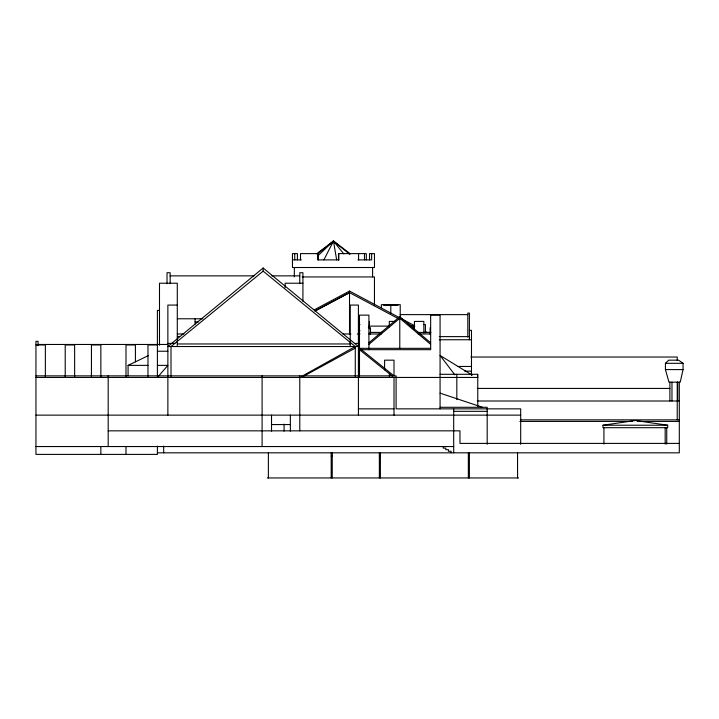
<?xml version="1.0" encoding="UTF-8"?>
<svg xmlns="http://www.w3.org/2000/svg" width="719" height="719" viewBox="0 0 719 719"><rect width="100%" height="100%" fill="white"/><g stroke="black" fill="none" stroke-linecap="round" stroke-linejoin="round"><path stroke-width="1.08" d="M683.05 369.593L680.228 382.157L668.958 382.157L665.435 369.593L665.435 363.311L668.742 360.174L678.646 360.174L683.05 363.311L683.05 369.593L665.435 369.593M323.901 259.892L333.463 241.045L350.36 253.834M330.668 244.469L333.463 241.045L349.695 254.31M158.099 376.639L167.869 365.378L157.398 365.378M318.328 255.371L333.463 241.045L337.472 244.82M368.91 342.792L399.782 316.693L430.654 342.792M368.91 344.365L399.782 318.265L430.654 344.365M358.413 346.531L263.145 268.007L167.869 346.531L359.482 346.531M263.145 268.007L263.145 271.153L171.005 346.531L171.005 376.343M318.805 252.908L325.707 247.327M327.424 245.934L333.463 241.045L343.772 253.897M316.594 253.834L333.463 241.045L334.488 243.031M301.728 376.361L355.276 346.531L263.145 271.153M303.31 376.379L355.276 348.104M314.131 309.916L349.515 291.069L414.387 325.617M315.111 310.968L349.515 292.642L398.668 318.814M314.994 310.941L349.515 292.642M128.081 375.875L128.081 365.378L148.402 355.581M602.998 425.226L635.335 420.516L667.672 425.226L667.672 427.697L602.998 427.697L602.998 425.226L667.672 425.226M292.453 259.892L301.333 259.892M338.901 259.892L317.573 259.892L317.573 253.609M357.9 259.892L371.642 259.892L371.642 253.609M170.16 275.862L253.969 275.862M271.845 275.862L299.787 275.862M302.124 276.941L374.455 276.941L374.455 305.674M302.924 283.223L285.128 283.223L285.128 287.663M177.296 305.072L167.869 305.072L167.869 415.133M159.492 310.41L157.398 310.41L157.398 376.352M400.222 314.625L467.817 314.625M177.287 318.778L202.866 318.778M395.585 321.411L389.303 321.411L389.303 326.839M195.092 321.923L198.426 321.923M358.413 324.548L359.985 324.548M423.851 324.548L425.414 324.548L425.414 332.852M368.946 326.12L389.114 326.12M410.405 326.12L414.881 326.12M368.362 327.684L370.456 327.684L370.456 334.209M412.329 327.684L414.423 327.684M469.39 330.336L471.484 330.336L471.484 375.354M358.413 330.83L359.985 330.83M369.952 332.403L382.14 332.403M417.577 332.403L430.87 332.403M177.287 333.967L183.965 333.967M342.864 333.967L350.881 333.967M357.271 333.967L359.985 333.967M368.847 333.967L381.259 333.967M418.305 333.967L430.654 333.967M177.296 336.465L179.471 336.465M439.291 336.618L469.39 336.618M439.291 339.754L471.484 339.754M167.869 343.394L174.843 343.394M355.276 343.394L358.413 343.394M177.296 343.961L350.216 343.961M38.044 344.464L167.869 344.464M35.95 344.967L45.369 344.967L45.369 377.448M157.398 344.967L147.97 344.967L147.97 376.352M359.482 348.329L430.654 348.329M360.534 349.677L430.654 349.677L430.654 315.129L440.073 315.129L440.073 408.85M157.398 351.24L167.869 351.24M470.864 357.028L677.235 357.028L677.235 360.399M665.435 363.311L683.05 363.311M128.081 365.378L147.97 365.378M458.021 366.456L471.484 366.456M464.753 371.166L471.484 371.166M440.073 374.302L477.767 374.302L477.767 406.271M35.95 375.875L396.106 375.875L396.106 408.85L520.691 408.85L520.691 444.342M35.95 377.448L477.767 377.448M477.308 388.44L669.883 388.44M477.308 401.004L679.302 401.004M440.073 407.287L487.185 407.287L487.185 444.297M358.413 408.85L394.012 408.85M453.689 411.34L487.185 411.34M35.95 415.133L520.691 415.133M520.43 419.851L679.302 419.851M519.873 421.415L632.154 421.415M637.762 421.415L679.302 421.415M271.521 424.561L290.359 424.561M108.192 430.843L459.971 430.843L459.971 443.407L679.302 443.407M35.95 446.544L453.689 446.544M157.398 452.826L679.302 452.826L679.302 382.157M331.189 455.972L332.241 455.972M379.353 455.972L380.396 455.972M267.324 477.955L518.597 477.955M440.073 393.149L482.44 407.269M425.208 331.378L427.167 332.43M407.511 323.523L413.407 326.669M472.194 375.129L440.073 355.456L454.821 374.806M359.482 348.104L394.012 375.875L394.012 360.174L384.584 360.174L384.584 369.863M359.482 349.677L392.475 376.208M333.463 241.045L336.663 259.892M677.738 382.157L677.738 401.004M677.235 382.157L677.235 419.851M671.977 382.157L671.977 401.004M669.883 382.157L669.883 401.004M666.747 427.697L666.747 444.09M665.174 427.697L665.174 444.09M603.924 427.697L603.924 444.09M517.554 452.826L517.554 477.955M477.587 374.302L477.587 377.448M469.39 339.754L469.39 313.062L467.817 313.062L467.817 337.094M469.39 452.826L469.39 477.955M468.348 452.826L468.348 477.955M456.826 374.302L456.826 399.62M453.689 408.85L453.689 452.826M451.074 452.826L451.074 451.253L448.449 451.253L448.449 449.69L445.834 449.69L445.834 448.117L443.219 448.117L443.219 446.544M430.133 327.684L430.133 334.416M423.851 333.023L423.851 321.411L414.423 321.411L414.423 329.859M400.222 317.996L400.222 304.685L381.376 304.685L381.376 307.642M399.782 316.693L399.782 348.329M398.002 304.685L398.002 305.207L383.595 305.207L383.595 304.685M394.012 377.448L394.012 415.133M390.803 304.685L390.803 313.52M389.401 373.736L389.401 376.522M380.396 452.826L380.396 477.955M379.353 452.826L379.353 477.955M372.595 267.513L372.595 276.941M369.521 259.892L369.521 253.609L374.473 253.609L374.473 267.513L292.453 267.513L292.453 253.609L297.405 253.609L297.405 259.892M369.404 321.411L369.404 328.736M368.91 349.677L368.91 315.129L359.482 315.129L359.482 377.448M366.313 259.892L366.313 253.609L338.496 253.609L338.496 259.892M364.488 253.609L364.488 259.892M358.583 253.609L358.583 259.892M358.413 415.133L358.413 305.072L350.216 305.072L350.216 346.531M355.276 346.531L355.276 376.361M349.515 291.069L349.515 333.967M338.793 253.609L338.793 259.892M332.241 452.826L332.241 477.955M331.189 452.826L331.189 477.955M318.454 259.892L318.454 253.609L300.506 253.609L300.506 259.892M302.924 301.333L302.924 272.726L299.787 272.726L299.787 283.726M299.787 375.875L299.787 430.843M294.727 253.609L294.727 259.892M294.332 267.513L294.332 276.941M290.359 415.133L290.359 431.157M284.077 424.111L284.077 431.157M271.521 415.133L271.521 431.157M268.376 452.826L268.376 477.955M262.093 375.875L262.093 446.544M195.092 318.778L195.092 324.107M177.296 346.531L177.287 283.223L159.492 283.223L159.492 345.264M170.16 283.726L170.16 272.726L167.024 272.726L167.024 283.726M163.68 446.095L163.68 452.826M157.398 446.095L157.398 454.399L35.95 454.399L35.95 341.327L38.044 341.327L38.044 345.677M135.415 361.846L135.415 344.967L125.987 344.967L125.987 376.397M125.987 446.544L125.987 454.399M108.192 375.875L108.192 446.544M100.858 377.448L100.858 344.967L91.439 344.967L91.439 377.448M100.858 446.544L100.858 454.399M74.632 377.448L74.632 344.967L65.213 344.967L65.213 377.448"/></g></svg>
